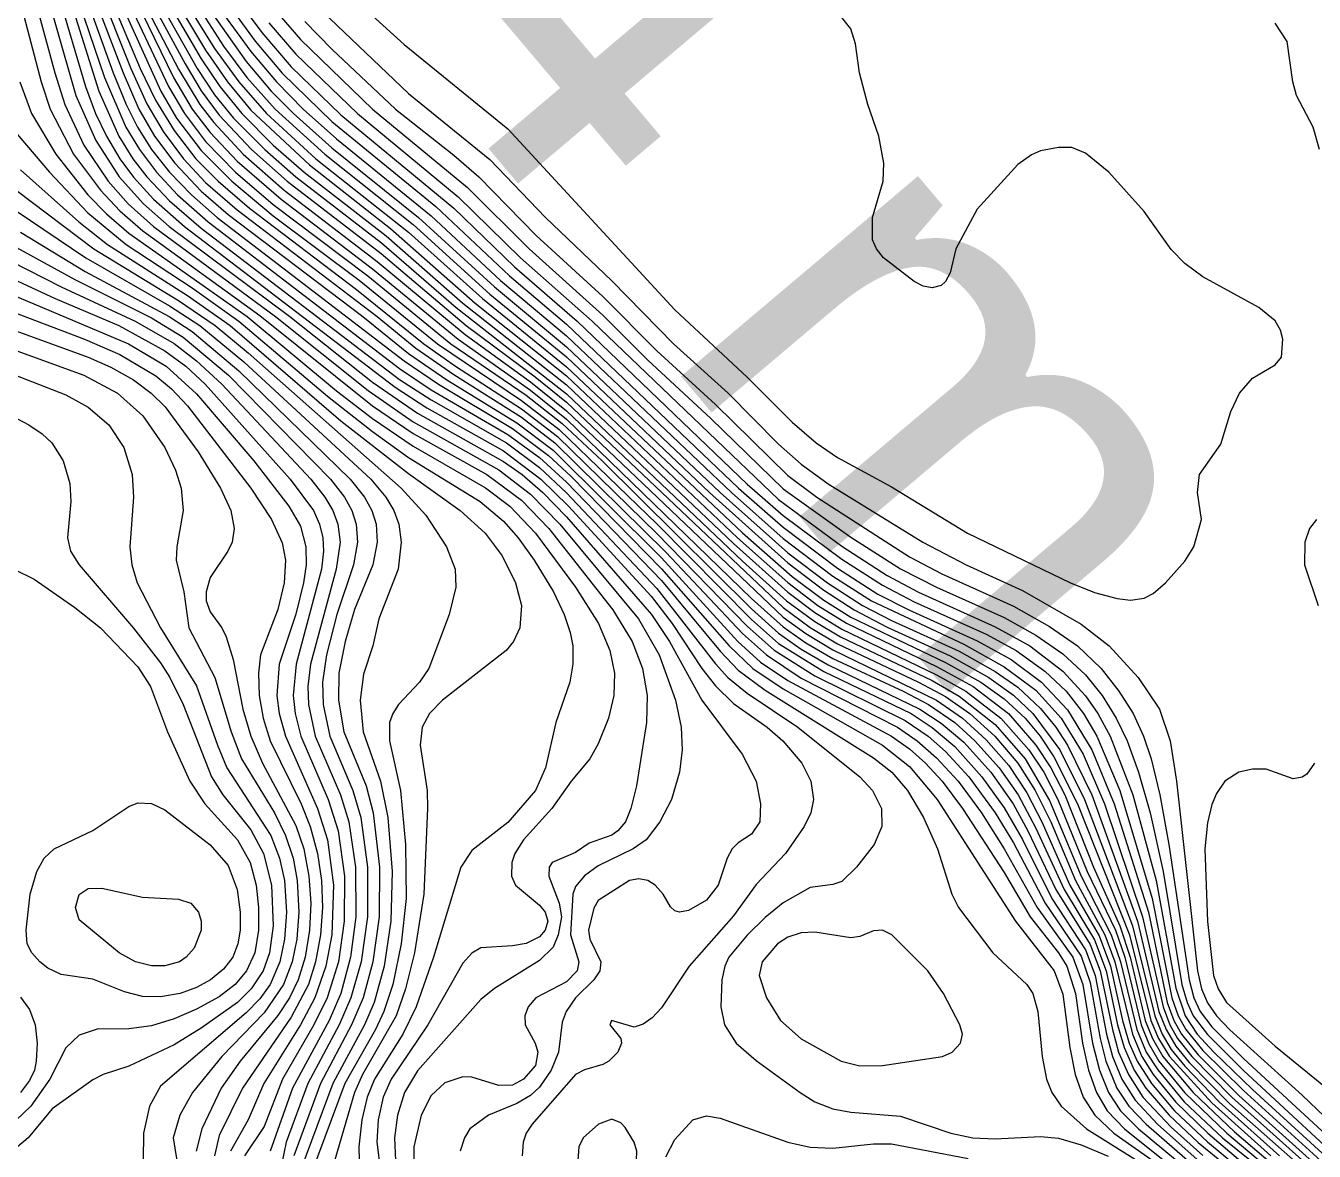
# Model space of a CAD drawing. Extents: x 474277 to 475042, y 254928 to 255625.
# Drawn here: x 474830.7 to 474852.6, y 255431.82 to 255450.95 of the extents above; entities that cross this region are included whole.
import ezdxf

# ---------------------------------------------------------------- set-up
doc = ezdxf.new("R2010")
doc.units = 0
doc.header["$MEASUREMENT"] = 0
doc.layers.add('BaseMapV2_DTM_export_MonNov09090547073261 — entities', color=1, linetype='CONTINUOUS')
doc.styles.get("Standard").update_dxf_attribs({"font": 'romans.shx'})

msp = doc.modelspace()

# ---------------------------------------------------------------- linework, layer by layer
at = {"layer": 'BaseMapV2_DTM_export_MonNov09090547073261 — entities', "color": 15, "linetype": 'Continuous', "true_color": 0xb7484b}
for points in [[(474830.513, 255452.677, 89), (474831.197, 255450.147, 89), (474831.369, 255449.61, 89), (474831.692, 255448.92, 89), (474832.106, 255448.307, 89), (474832.446, 255447.923, 89), (474832.873, 255447.54, 89), (474834.947, 255446.006, 89), (474836.52, 255444.751, 89), (474837.287, 255444.219, 89), (474838.743, 255443.404, 89), (474839.28, 255442.992, 89), (474839.778, 255442.479, 89), (474841.115, 255440.869, 89), (474841.468, 255440.256, 89), (474841.745, 255439.489, 89), (474841.838, 255439.029, 89), (474841.859, 255438.646, 89), (474841.813, 255438.262, 89), (474841.674, 255437.802, 89), (474841.479, 255437.419, 89), (474841.243, 255437.112, 89), (474841.026, 255436.959, 89), (474840.43, 255436.675, 89), (474840.2, 255436.502, 89), (474840.047, 255436.322, 89), (474840.002, 255436.192, 89), (474839.961, 255435.502, 89), (474840.104, 255435.042, 89), (474840.073, 255434.888, 89), (474839.894, 255434.704, 89), (474839.37, 255434.428, 89), (474839.24, 255434.275, 89), (474839.183, 255434.122, 89), (474839.192, 255433.968, 89), (474839.357, 255433.658, 89), (474839.403, 255433.508, 89), (474839.363, 255433.278, 89), (474839.163, 255433.048, 89), (474838.974, 255432.947, 89), (474838.743, 255432.941, 89), (474838.283, 255433.079, 89), (474838.13, 255433.086, 89), (474837.823, 255432.984, 89), (474837.593, 255432.771, 89), (474837.424, 255432.435, 89), (474837.299, 255431.898, 89), (474837.298, 255431.591, 89)], [(474830.876, 255452.141, 88.75), (474831.554, 255449.764, 88.75), (474831.892, 255448.997, 88.75), (474832.292, 255448.383, 88.75), (474832.702, 255447.923, 88.75), (474833.141, 255447.54, 88.75), (474835.192, 255446.006, 88.75), (474836.597, 255444.895, 88.75), (474837.363, 255444.364, 88.75), (474838.82, 255443.547, 88.75), (474839.136, 255443.323, 88.75), (474839.489, 255443.016, 88.75), (474839.894, 255442.602, 88.75), (474841.334, 255440.946, 88.75), (474841.64, 255440.486, 88.75), (474842.194, 255439.486, 88.75), (474842.879, 255438.569, 88.75), (474843.116, 255438.109, 88.75), (474843.191, 255437.725, 88.75), (474843.178, 255437.419, 88.75), (474843.037, 255437.213, 88.75), (474842.807, 255437.062, 88.75), (474842.705, 255436.959, 88.75), (474842.621, 255436.805, 88.75), (474842.468, 255436.345, 88.75), (474842.271, 255436.089, 88.75), (474841.964, 255435.916, 88.75), (474841.811, 255435.888, 88.75), (474841.734, 255435.911, 88.75), (474841.657, 255435.974, 88.75), (474841.534, 255436.192, 88.75), (474841.401, 255436.345, 88.75), (474841.272, 255436.422, 88.75), (474841.12, 255436.45, 88.75), (474840.962, 255436.422, 88.75), (474840.43, 255436.085, 88.75), (474840.354, 255435.952, 88.75), (474840.265, 255435.579, 88.75), (474840.29, 255435.425, 88.75), (474840.478, 255435.042, 88.75), (474840.461, 255434.888, 88.75), (474840.354, 255434.735, 88.75), (474840.047, 255434.428, 88.75), (474839.884, 255434.198, 88.75), (474839.817, 255434.018, 88.75), (474839.754, 255433.508, 88.75), (474839.63, 255433.202, 88.75), (474839.434, 255432.913, 88.75), (474839.28, 255432.77, 88.75), (474839.05, 255432.633, 88.75), (474838.568, 255432.435, 88.75), (474838.249, 255432.205, 88.75), (474838.158, 255432.051, 88.75), (474838.086, 255431.821, 88.75)], [(474831.037, 255452.217, 88.5), (474831.717, 255449.917, 88.5), (474831.89, 255449.457, 88.5), (474832.075, 255449.074, 88.5), (474832.301, 255448.69, 88.5), (474832.533, 255448.379, 88.5), (474832.875, 255448, 88.5), (474833.4, 255447.54, 88.5), (474836.98, 255444.807, 88.5), (474837.517, 255444.457, 88.5), (474838.82, 255443.724, 88.5), (474839.455, 255443.246, 88.5), (474839.926, 255442.786, 88.5), (474841.328, 255441.253, 88.5), (474841.688, 255440.793, 88.5), (474842.194, 255440.028, 88.5), (474842.424, 255439.732, 88.5), (474842.731, 255439.434, 88.5), (474843.304, 255439.029, 88.5), (474843.568, 255438.799, 88.5), (474843.89, 255438.416, 88.5), (474844.044, 255438.109, 88.5), (474844.091, 255437.802, 88.5), (474844.043, 255437.572, 88.5), (474843.929, 255437.342, 88.5), (474843.615, 255436.882, 88.5), (474843.114, 255436.357, 88.5), (474842.731, 255435.823, 88.5), (474841.975, 255434.965, 88.5), (474841.504, 255434.261, 88.5), (474841.35, 255434.089, 88.5), (474841.197, 255433.98, 88.5), (474841.044, 255433.933, 88.5), (474840.655, 255434.045, 88.5), (474840.629, 255433.968, 88.5), (474840.814, 255433.738, 88.5), (474840.826, 255433.662, 88.5), (474840.767, 255433.508, 88.5), (474840.612, 255433.355, 88.5), (474840.507, 255433.294, 88.5), (474840.2, 255433.205, 88.5), (474840.047, 255433.126, 88.5), (474839.31, 255432.281, 88.5), (474839.208, 255432.128, 88.5), (474839.156, 255431.975, 88.5), (474839.137, 255431.745, 88.5)], [(474831.195, 255452.217, 88.25), (474831.943, 255449.84, 88.25), (474832.286, 255449.074, 88.25), (474832.524, 255448.69, 88.25), (474832.763, 255448.38, 88.25), (474833.146, 255447.977, 88.25), (474833.683, 255447.512, 88.25), (474837.057, 255444.94, 88.25), (474837.593, 255444.59, 88.25), (474838.87, 255443.86, 88.25), (474839.434, 255443.445, 88.25), (474839.894, 255443.014, 88.25), (474841.427, 255441.388, 88.25), (474842.424, 255440.105, 88.25), (474842.635, 255439.872, 88.25), (474842.961, 255439.607, 88.25), (474843.82, 255439.029, 88.25), (474844.877, 255438.186, 88.25), (474845.094, 255437.955, 88.25), (474845.242, 255437.649, 88.25), (474845.25, 255437.342, 88.25), (474845.118, 255437.035, 88.25), (474844.819, 255436.652, 88.25), (474844.571, 255436.406, 88.25), (474844.418, 255436.356, 88.25), (474844.034, 255436.306, 88.25), (474843.574, 255436.045, 88.25), (474843.267, 255435.796, 88.25), (474842.961, 255435.494, 88.25), (474842.651, 255435.118, 88.25), (474842.582, 255434.965, 88.25), (474842.529, 255434.735, 88.25), (474842.514, 255434.275, 88.25), (474842.574, 255433.968, 88.25), (474842.774, 255433.662, 88.25), (474843.114, 255433.364, 88.25), (474843.861, 255432.818, 88.25), (474844.111, 255432.663, 88.25), (474844.418, 255432.541, 88.25), (474844.724, 255432.487, 88.25), (474845.568, 255432.417, 88.25), (474846.423, 255432.128, 88.25), (474846.794, 255432.049, 88.25), (474847.178, 255432.031, 88.25), (474847.945, 255432.071, 88.25), (474848.251, 255432.043, 88.25), (474848.635, 255431.933, 88.25), (474849.095, 255431.741, 88.25)], [(474832.245, 255452.064, 86.25), (474833.212, 255450.07, 86.25), (474833.532, 255449.534, 86.25), (474833.836, 255449.134, 86.25), (474834.296, 255448.65, 86.25), (474835.042, 255448, 86.25), (474836.597, 255446.82, 86.25), (474838.05, 255445.623, 86.25), (474839.28, 255444.754, 86.25), (474839.894, 255444.265, 86.25), (474843.037, 255441.214, 86.25), (474843.574, 255440.732, 86.25), (474843.957, 255440.464, 86.25), (474844.418, 255440.198, 86.25), (474845.611, 255439.642, 86.25), (474846.041, 255439.412, 86.25), (474846.488, 255439.108, 86.25), (474846.83, 255438.799, 86.25), (474847.245, 255438.339, 86.25), (474847.566, 255437.879, 86.25), (474847.868, 255437.312, 86.25), (474848.346, 255436.269, 86.25), (474848.865, 255435.413, 86.25), (474849.062, 255434.888, 86.25), (474849.257, 255433.968, 86.25), (474849.367, 255433.585, 86.25), (474849.539, 255433.202, 86.25), (474849.734, 255432.895, 86.25), (474850.133, 255432.435, 86.25), (474850.628, 255431.969, 86.25), (474851.242, 255431.466, 86.25)], [(474833.146, 255452.034, 84.5), (474834.066, 255450.605, 84.5), (474834.462, 255450.07, 84.5), (474834.943, 255449.534, 84.5), (474835.785, 255448.767, 84.5), (474837.287, 255447.57, 84.5), (474838.587, 255446.39, 84.5), (474839.894, 255445.321, 84.5), (474842.324, 255443.016, 84.5), (474843.651, 255441.821, 84.5), (474844.264, 255441.355, 84.5), (474844.778, 255441.023, 84.5), (474845.338, 255440.731, 84.5), (474846.411, 255440.242, 84.5), (474847.07, 255439.872, 84.5), (474847.485, 255439.576, 84.5), (474847.816, 255439.259, 84.5), (474848.275, 255438.646, 84.5), (474848.694, 255437.802, 84.5), (474849.51, 255435.655, 84.5), (474849.889, 255434.122, 84.5), (474850.016, 255433.815, 84.5), (474850.168, 255433.553, 84.5), (474850.398, 255433.271, 84.5), (474850.983, 255432.665, 84.5), (474852.005, 255431.745, 84.5)], [(474833.76, 255452.126, 83.5), (474834.715, 255450.837, 83.5), (474835.216, 255450.253, 83.5), (474836.06, 255449.434, 83.5), (474837.975, 255447.847, 83.5), (474839.006, 255446.85, 83.5), (474840.073, 255445.93, 83.5), (474842.961, 255443.161, 83.5), (474843.574, 255442.626, 83.5), (474844.571, 255441.882, 83.5), (474845.261, 255441.44, 83.5), (474845.798, 255441.157, 83.5), (474847.025, 255440.608, 83.5), (474847.533, 255440.332, 83.5), (474848.021, 255439.981, 83.5), (474848.382, 255439.642, 83.5), (474848.678, 255439.259, 83.5), (474848.905, 255438.876, 83.5), (474849.294, 255437.955, 83.5), (474849.845, 255436.115, 83.5), (474850.179, 255434.428, 83.5), (474850.285, 255434.122, 83.5), (474850.413, 255433.892, 83.5), (474850.705, 255433.535, 83.5), (474851.395, 255432.852, 83.5), (474853.389, 255431.042, 83.5)], [(474832.1, 255451.834, 86.75), (474833, 255449.84, 86.75), (474833.267, 255449.38, 86.75), (474833.683, 255448.829, 86.75), (474834.205, 255448.307, 86.75), (474834.91, 255447.719, 86.75), (474836.367, 255446.625, 86.75), (474837.702, 255445.546, 86.75), (474839.127, 255444.581, 86.75), (474839.766, 255444.09, 86.75), (474841.432, 255442.479, 86.75), (474843.037, 255440.86, 86.75), (474843.497, 255440.454, 86.75), (474844.264, 255439.974, 86.75), (474845.746, 255439.259, 86.75), (474846.104, 255439.025, 86.75), (474846.488, 255438.701, 86.75), (474846.952, 255438.186, 86.75), (474847.331, 255437.658, 86.75), (474847.638, 255437.12, 86.75), (474848.139, 255436.115, 86.75), (474848.711, 255435.245, 86.75), (474848.874, 255434.812, 86.75), (474849.069, 255433.815, 86.75), (474849.171, 255433.432, 86.75), (474849.329, 255433.048, 86.75), (474849.555, 255432.688, 86.75), (474849.937, 255432.281, 86.75), (474850.712, 255431.591, 86.75)], [(474832.189, 255451.911, 86.5), (474833.129, 255449.917, 86.5), (474833.401, 255449.457, 86.5), (474833.76, 255448.981, 86.5), (474834.269, 255448.46, 86.5), (474834.91, 255447.912, 86.5), (474836.516, 255446.697, 86.5), (474837.929, 255445.546, 86.5), (474839.204, 255444.669, 86.5), (474839.817, 255444.189, 86.5), (474840.499, 255443.553, 86.5), (474843.037, 255441.04, 86.5), (474843.497, 255440.626, 86.5), (474843.881, 255440.355, 86.5), (474844.341, 255440.087, 86.5), (474845.898, 255439.336, 86.5), (474846.258, 255439.1, 86.5), (474846.641, 255438.773, 86.5), (474847.105, 255438.262, 86.5), (474847.481, 255437.725, 86.5), (474847.732, 255437.265, 86.5), (474848.204, 255436.269, 86.5), (474848.788, 255435.335, 86.5), (474848.961, 255434.888, 86.5), (474849.167, 255433.892, 86.5), (474849.273, 255433.508, 86.5), (474849.44, 255433.125, 86.5), (474849.687, 255432.742, 86.5), (474850.168, 255432.231, 86.5), (474850.705, 255431.75, 86.5)], [(474832.993, 255451.814, 85), (474833.76, 255450.532, 85), (474834.129, 255449.994, 85), (474834.526, 255449.516, 85), (474835.523, 255448.584, 85), (474836.903, 255447.504, 85), (474838.342, 255446.237, 85), (474839.894, 255444.998, 85), (474842.798, 255442.249, 85), (474843.651, 255441.487, 85), (474844.163, 255441.099, 85), (474844.648, 255440.795, 85), (474846.181, 255440.061, 85), (474846.801, 255439.719, 85), (474847.4, 255439.259, 85), (474847.868, 255438.726, 85), (474848.119, 255438.339, 85), (474848.358, 255437.879, 85), (474848.844, 255436.652, 85), (474849.295, 255435.655, 85), (474849.472, 255435.118, 85), (474849.726, 255434.045, 85), (474849.847, 255433.738, 85), (474850.023, 255433.432, 85), (474850.542, 255432.818, 85), (474851.242, 255432.151, 85), (474853.159, 255430.523, 85)], [(474833.069, 255451.922, 84.75), (474833.913, 255450.565, 84.75), (474834.324, 255449.994, 84.75), (474834.796, 255449.457, 84.75), (474835.635, 255448.69, 84.75), (474837.21, 255447.439, 84.75), (474838.462, 255446.313, 84.75), (474839.894, 255445.155, 84.75), (474842.884, 255442.332, 84.75), (474843.727, 255441.592, 84.75), (474844.264, 255441.189, 84.75), (474844.724, 255440.901, 84.75), (474846.334, 255440.13, 84.75), (474846.932, 255439.796, 84.75), (474847.331, 255439.511, 84.75), (474847.683, 255439.182, 84.75), (474847.939, 255438.876, 84.75), (474848.175, 255438.525, 84.75), (474848.575, 255437.725, 84.75), (474849.457, 255435.502, 84.75), (474849.821, 255434.045, 84.75), (474849.951, 255433.738, 84.75), (474850.139, 255433.432, 84.75), (474850.858, 255432.644, 84.75), (474851.858, 255431.745, 84.75)], [(474833.76, 255451.85, 83.75), (474834.603, 255450.687, 83.75), (474835.063, 255450.143, 83.75), (474835.906, 255449.325, 83.75), (474837.67, 255447.877, 83.75), (474838.923, 255446.697, 83.75), (474839.894, 255445.88, 83.75), (474842.814, 255443.093, 83.75), (474843.574, 255442.426, 83.75), (474844.494, 255441.732, 83.75), (474845.184, 255441.292, 83.75), (474845.707, 255441.023, 83.75), (474846.871, 255440.497, 83.75), (474847.446, 255440.179, 83.75), (474847.964, 255439.796, 83.75), (474848.405, 255439.323, 83.75), (474848.82, 255438.646, 83.75), (474849.198, 255437.725, 83.75), (474849.779, 255435.885, 83.75), (474850.101, 255434.352, 83.75), (474850.211, 255434.045, 83.75), (474850.34, 255433.815, 83.75), (474850.628, 255433.462, 83.75), (474851.318, 255432.772, 83.75), (474853.312, 255430.975, 83.75)], [(474831.522, 255451.604, 88), (474832.043, 255450.07, 88), (474832.406, 255449.227, 88), (474832.634, 255448.844, 88), (474832.923, 255448.46, 88), (474833.283, 255448.077, 88), (474833.801, 255447.617, 88), (474837.057, 255445.127, 88), (474837.593, 255444.762, 88), (474838.897, 255444.001, 88), (474839.434, 255443.612, 88), (474839.894, 255443.196, 88), (474841.504, 255441.523, 88), (474842.501, 255440.321, 88), (474842.807, 255439.998, 88), (474843.267, 255439.659, 88), (474845.108, 255438.507, 88), (474845.418, 255438.262, 88), (474845.686, 255437.955, 88), (474845.956, 255437.495, 88), (474846.196, 255436.959, 88), (474846.441, 255436.192, 88), (474846.553, 255435.962, 88), (474847.138, 255435.195, 88), (474847.714, 255434.658, 88), (474847.816, 255434.505, 88), (474847.903, 255434.198, 88), (474847.974, 255433.432, 88), (474848.047, 255433.048, 88), (474848.139, 255432.818, 88), (474848.299, 255432.588, 88), (474848.726, 255432.205, 88), (474849.785, 255431.539, 88)], [(474831.64, 255451.681, 87.75), (474832.189, 255450.147, 87.75), (474832.408, 255449.61, 87.75), (474832.602, 255449.227, 87.75), (474832.843, 255448.844, 87.75), (474833.146, 255448.462, 87.75), (474833.519, 255448.077, 87.75), (474833.955, 255447.693, 87.75), (474837.133, 255445.255, 87.75), (474837.718, 255444.856, 87.75), (474838.974, 255444.104, 87.75), (474839.587, 255443.645, 87.75), (474839.97, 255443.291, 87.75), (474841.504, 255441.721, 87.75), (474842.654, 255440.412, 87.75), (474843.059, 255440.026, 87.75), (474843.574, 255439.679, 87.75), (474845.261, 255438.724, 87.75), (474845.721, 255438.363, 87.75), (474846.191, 255437.802, 87.75), (474847.522, 255435.732, 87.75), (474848.181, 255434.888, 87.75), (474848.328, 255434.49, 87.75), (474848.447, 255433.585, 87.75), (474848.538, 255433.125, 87.75), (474848.67, 255432.742, 87.75), (474848.867, 255432.435, 87.75), (474849.192, 255432.128, 87.75), (474849.862, 255431.657, 87.75)], [(474831.938, 255451.604, 87.25), (474832.49, 255450.224, 87.25), (474832.763, 255449.62, 87.25), (474833.039, 255449.15, 87.25), (474833.385, 255448.69, 87.25), (474833.76, 255448.287, 87.25), (474834.296, 255447.819, 87.25), (474836.673, 255446.007, 87.25), (474837.334, 255445.47, 87.25), (474837.977, 255445.021, 87.25), (474839.127, 255444.295, 87.25), (474839.695, 255443.86, 87.25), (474841.58, 255442.001, 87.25), (474842.884, 255440.622, 87.25), (474843.29, 255440.256, 87.25), (474843.881, 255439.863, 87.25), (474845.514, 255439.029, 87.25), (474845.853, 255438.799, 87.25), (474846.181, 255438.511, 87.25), (474846.549, 255438.109, 87.25), (474846.942, 255437.572, 87.25), (474847.331, 255436.963, 87.25), (474847.889, 255435.962, 87.25), (474848.493, 255435.118, 87.25), (474848.664, 255434.658, 87.25), (474848.832, 255433.662, 87.25), (474848.948, 255433.202, 87.25), (474849.103, 255432.818, 87.25), (474849.305, 255432.511, 87.25), (474849.611, 255432.205, 87.25), (474850.705, 255431.298, 87.25)], [(474832.036, 255451.681, 87), (474832.65, 255450.224, 87), (474832.907, 255449.687, 87), (474833.223, 255449.167, 87), (474833.595, 255448.69, 87), (474833.971, 255448.307, 87), (474834.508, 255447.847, 87), (474836.325, 255446.467, 87), (474837.469, 255445.546, 87), (474838.005, 255445.163, 87), (474839.127, 255444.438, 87), (474839.74, 255443.967, 87), (474841.427, 255442.321, 87), (474842.961, 255440.745, 87), (474843.421, 255440.337, 87), (474844.111, 255439.9, 87), (474845.644, 255439.142, 87), (474846.037, 255438.876, 87), (474846.334, 255438.615, 87), (474846.728, 255438.186, 87), (474847.178, 255437.573, 87), (474847.485, 255437.064, 87), (474848.023, 255436.039, 87), (474848.635, 255435.135, 87), (474848.788, 255434.691, 87), (474848.959, 255433.738, 87), (474849.057, 255433.355, 87), (474849.245, 255432.895, 87), (474849.446, 255432.588, 87), (474849.739, 255432.281, 87), (474850.705, 255431.447, 87)], [(474832.686, 255451.64, 85.75), (474833.411, 255450.3, 85.75), (474833.683, 255449.844, 85.75), (474833.99, 255449.431, 85.75), (474834.541, 255448.844, 85.75), (474835.147, 255448.307, 85.75), (474836.74, 255447.08, 85.75), (474838.188, 255445.853, 85.75), (474839.357, 255444.985, 85.75), (474839.894, 255444.551, 85.75), (474843.574, 255441.061, 85.75), (474844.034, 255440.722, 85.75), (474844.494, 255440.447, 85.75), (474845.874, 255439.795, 85.75), (474846.334, 255439.548, 85.75), (474846.747, 255439.259, 85.75), (474847.173, 255438.876, 85.75), (474847.561, 255438.417, 85.75), (474847.854, 255437.955, 85.75), (474848.119, 255437.419, 85.75), (474848.541, 255436.422, 85.75), (474849.042, 255435.502, 85.75), (474849.212, 255435.042, 85.75), (474849.508, 255433.815, 85.75), (474849.667, 255433.432, 85.75), (474849.862, 255433.125, 85.75), (474850.245, 255432.654, 85.75), (474850.788, 255432.128, 85.75), (474851.423, 255431.591, 85.75)], [(474832.763, 255451.743, 85.5), (474833.616, 255450.224, 85.5), (474833.913, 255449.778, 85.5), (474834.235, 255449.38, 85.5), (474834.764, 255448.844, 85.5), (474835.293, 255448.381, 85.5), (474836.75, 255447.258, 85.5), (474838.017, 255446.16, 85.5), (474839.894, 255444.697, 85.5), (474842.884, 255441.851, 85.5), (474843.633, 255441.176, 85.5), (474844.111, 255440.824, 85.5), (474844.547, 255440.562, 85.5), (474846.104, 255439.821, 85.5), (474846.564, 255439.559, 85.5), (474847.178, 255439.074, 85.5), (474847.683, 255438.492, 85.5), (474848.098, 255437.786, 85.5), (474848.64, 255436.499, 85.5), (474849.147, 255435.502, 85.5), (474849.306, 255435.042, 85.5), (474849.584, 255433.892, 85.5), (474849.744, 255433.508, 85.5), (474849.938, 255433.204, 85.5), (474850.389, 255432.665, 85.5), (474851.039, 255432.051, 85.5), (474852.315, 255431.026, 85.5)], [(474832.888, 255451.757, 85.25), (474833.683, 255450.386, 85.25), (474833.999, 255449.917, 85.25), (474834.373, 255449.456, 85.25), (474834.908, 255448.92, 85.25), (474835.434, 255448.46, 85.25), (474836.827, 255447.381, 85.25), (474838.133, 255446.237, 85.25), (474839.894, 255444.846, 85.25), (474842.731, 255442.153, 85.25), (474843.651, 255441.324, 85.25), (474844.111, 255440.979, 85.25), (474844.571, 255440.693, 85.25), (474846.181, 255439.92, 85.25), (474846.678, 255439.642, 85.25), (474847.272, 255439.182, 85.25), (474847.749, 255438.646, 85.25), (474848.001, 255438.262, 85.25), (474848.243, 255437.802, 85.25), (474848.741, 255436.575, 85.25), (474849.22, 255435.579, 85.25), (474849.379, 255435.118, 85.25), (474849.656, 255433.968, 85.25), (474849.785, 255433.647, 85.25), (474849.956, 255433.355, 85.25), (474850.398, 255432.814, 85.25), (474851.112, 255432.128, 85.25), (474853.031, 255430.518, 85.25)], [(474831.891, 255451.374, 87.5), (474832.357, 255450.147, 87.5), (474832.626, 255449.534, 87.5), (474832.892, 255449.074, 87.5), (474833.235, 255448.613, 87.5), (474833.683, 255448.14, 87.5), (474834.143, 255447.743, 87.5), (474836.432, 255446.006, 87.5), (474837.21, 255445.381, 87.5), (474837.861, 255444.933, 87.5), (474839.05, 255444.202, 87.5), (474839.664, 255443.736, 87.5), (474841.504, 255441.905, 87.5), (474842.806, 255440.486, 87.5), (474843.191, 255440.136, 87.5), (474843.651, 255439.821, 87.5), (474845.416, 255438.876, 87.5), (474845.721, 255438.66, 87.5), (474845.993, 255438.416, 87.5), (474846.274, 255438.109, 87.5), (474846.623, 255437.649, 87.5), (474847.331, 255436.557, 87.5), (474847.771, 255435.809, 87.5), (474848.251, 255435.194, 87.5), (474848.391, 255434.965, 87.5), (474848.539, 255434.505, 87.5), (474848.662, 255433.662, 87.5), (474848.762, 255433.202, 87.5), (474848.896, 255432.818, 87.5), (474849.079, 255432.511, 87.5), (474849.374, 255432.205, 87.5), (474850.628, 255431.203, 87.5)], [(474832.652, 255451.45, 86), (474833.299, 255450.21, 86), (474833.66, 255449.61, 86), (474833.897, 255449.304, 86), (474834.398, 255448.767, 86), (474835.094, 255448.153, 86), (474836.673, 255446.946, 86), (474838.168, 255445.7, 86), (474839.28, 255444.898, 86), (474839.894, 255444.407, 86), (474843.574, 255440.897, 86), (474843.957, 255440.619, 86), (474844.418, 255440.345, 86), (474846.181, 255439.486, 86), (474846.622, 255439.182, 86), (474847.025, 255438.816, 86), (474847.408, 255438.376, 86), (474847.715, 255437.915, 86), (474847.97, 255437.419, 86), (474848.444, 255436.345, 86), (474848.941, 255435.484, 86), (474849.138, 255434.965, 86), (474849.341, 255434.045, 86), (474849.454, 255433.662, 86), (474849.587, 255433.355, 86), (474849.83, 255432.972, 86), (474850.222, 255432.511, 86), (474850.782, 255431.985, 86), (474851.353, 255431.515, 86)], [(474836.29, 255451.399, 82.25), (474837.133, 255450.633, 82.25), (474838.897, 255449.196, 82.25), (474841.734, 255446.124, 82.25), (474842.961, 255444.977, 82.25), (474843.727, 255444.211, 82.25), (474844.135, 255443.86, 82.25), (474844.494, 255443.615, 82.25), (474845.414, 255443.115, 82.25), (474846.705, 255442.326, 82.25), (474848.455, 255441.483, 82.25), (474848.865, 255441.319, 82.25), (474849.248, 255441.215, 82.25), (474849.478, 255441.189, 82.25), (474849.708, 255441.222, 82.25)], [(474830.616, 255451.331, 89.25), (474830.964, 255449.994, 89.25), (474831.12, 255449.534, 89.25), (474831.516, 255448.767, 89.25), (474831.972, 255448.153, 89.25), (474832.303, 255447.802, 89.25), (474832.692, 255447.463, 89.25), (474834.68, 255446.027, 89.25), (474836.597, 255444.489, 89.25), (474837.287, 255444.019, 89.25), (474838.538, 255443.323, 89.25), (474839.127, 255442.889, 89.25), (474839.591, 255442.403, 89.25), (474840.682, 255441.023, 89.25), (474841.01, 255440.486, 89.25), (474841.186, 255440.026, 89.25), (474841.264, 255439.566, 89.25), (474841.249, 255439.106, 89.25), (474841.08, 255438.032, 89.25), (474840.987, 255437.649, 89.25), (474840.893, 255437.419, 89.25), (474840.766, 255437.265, 89.25), (474840.66, 255437.196, 89.25), (474840.277, 255437.059, 89.25), (474840.047, 255436.9, 89.25), (474839.646, 255436.729, 89.25), (474839.596, 255436.652, 89.25), (474839.589, 255436.499, 89.25), (474839.77, 255436.039, 89.25), (474839.806, 255435.809, 89.25), (474839.749, 255435.502, 89.25), (474839.664, 255435.29, 89.25), (474839.434, 255435.062, 89.25), (474838.667, 255434.59, 89.25), (474838.437, 255434.401, 89.25), (474837.363, 255433.187, 89.25), (474837.137, 255432.818, 89.25), (474837.022, 255432.435, 89.25), (474836.968, 255432.051, 89.25), (474836.986, 255431.668, 89.25)], [(474833.836, 255451.21, 84.25), (474834.45, 255450.343, 84.25), (474834.876, 255449.84, 84.25), (474835.255, 255449.457, 84.25), (474835.906, 255448.874, 84.25), (474837.378, 255447.693, 84.25), (474838.667, 255446.512, 84.25), (474839.894, 255445.495, 84.25), (474842.504, 255443.016, 84.25), (474843.651, 255441.993, 84.25), (474844.325, 255441.483, 84.25), (474844.921, 255441.099, 84.25), (474845.414, 255440.843, 84.25), (474846.564, 255440.32, 84.25), (474847.178, 255439.974, 84.25), (474847.561, 255439.71, 84.25), (474847.945, 255439.348, 84.25), (474848.205, 255439.029, 84.25), (474848.405, 255438.725, 84.25), (474848.817, 255437.879, 84.25), (474849.594, 255435.732, 84.25), (474849.958, 255434.198, 84.25), (474850.079, 255433.892, 84.25), (474850.245, 255433.608, 84.25), (474850.475, 255433.333, 84.25), (474851.165, 255432.631, 84.25), (474853.203, 255430.825, 84.25)], [(474834.066, 255451.146, 84), (474834.526, 255450.51, 84), (474834.962, 255449.994, 84), (474835.418, 255449.534, 84), (474835.983, 255449.027, 84), (474837.593, 255447.72, 84), (474838.772, 255446.62, 84), (474839.894, 255445.681, 84), (474842.695, 255443.016, 84), (474843.574, 255442.236, 84), (474844.418, 255441.596, 84), (474845.077, 255441.176, 84), (474846.641, 255440.442, 84), (474847.331, 255440.057, 84), (474847.868, 255439.656, 84), (474848.295, 255439.182, 84), (474848.672, 255438.569, 84), (474849.034, 255437.725, 84), (474849.682, 255435.809, 84), (474850.028, 255434.275, 84), (474850.144, 255433.968, 84), (474850.273, 255433.738, 84), (474850.518, 255433.432, 84), (474851.198, 255432.742, 84), (474853.253, 255430.901, 84)], [(474834.935, 255451.22, 83), (474835.37, 255450.717, 83), (474836.593, 255449.534, 83), (474838.207, 255448.203, 83), (474839.257, 255447.157, 83), (474840.507, 255446.031, 83), (474841.274, 255445.264, 83), (474842.347, 255444.274, 83), (474843.574, 255443.08, 83), (474844.724, 255442.258, 83), (474845.568, 255441.719, 83), (474846.181, 255441.406, 83), (474847.331, 255440.891, 83), (474847.868, 255440.595, 83), (474848.328, 255440.275, 83), (474848.711, 255439.917, 83), (474848.993, 255439.566, 83), (474849.231, 255439.182, 83), (474849.418, 255438.799, 83), (474849.614, 255438.262, 83), (474849.808, 255437.572, 83), (474850.032, 255436.575, 83), (474850.349, 255434.658, 83), (474850.436, 255434.352, 83), (474850.542, 255434.122, 83), (474850.782, 255433.804, 83), (474851.395, 255433.195, 83), (474853.465, 255431.282, 83)], [(474835.753, 255451.185, 82.5), (474837.21, 255449.8, 82.5), (474838.59, 255448.676, 82.5), (474839.534, 255447.693, 82.5), (474840.66, 255446.615, 82.5), (474841.71, 255445.546, 82.5), (474842.637, 255444.703, 82.5), (474843.497, 255443.837, 82.5), (474843.881, 255443.498, 82.5), (474844.341, 255443.167, 82.5), (474845.949, 255442.173, 82.5), (474846.684, 255441.789, 82.5), (474847.638, 255441.35, 82.5), (474848.635, 255440.78, 82.5), (474849.114, 255440.409, 82.5), (474849.604, 255439.872, 82.5), (474849.967, 255439.336, 82.5), (474850.149, 255438.799, 82.5), (474850.257, 255438.109, 82.5), (474850.614, 255434.888, 82.5), (474850.682, 255434.582, 82.5), (474850.782, 255434.342, 82.5), (474850.935, 255434.123, 82.5), (474851.165, 255433.886, 82.5), (474852.392, 255432.775, 82.5), (474853.792, 255431.438, 82.5)], [(474849.708, 255441.222, 82.25), (474849.862, 255441.299, 82.25), (474850.069, 255441.483, 82.25), (474850.398, 255441.852, 82.25), (474850.553, 255442.096, 82.25), (474850.683, 255442.556, 82.25), (474850.613, 255443.016, 82.25), (474850.647, 255443.323, 82.25), (474851.012, 255443.839, 82.25), (474851.182, 255444.396, 82.25), (474851.327, 255444.703, 82.25), (474851.548, 255444.959, 82.25), (474851.932, 255445.188, 82.25), (474852.039, 255445.316, 82.25), (474852.064, 255445.623, 82.25), (474852.026, 255445.776, 82.25), (474851.932, 255445.937, 82.25), (474851.654, 255446.16, 82.25), (474850.705, 255446.684, 82.25), (474850.398, 255446.908, 82.25), (474850.168, 255447.147, 82.25), (474849.708, 255447.792, 82.25), (474849.11, 255448.46, 82.25), (474848.711, 255448.787, 82.25), (474848.481, 255448.881, 82.25), (474848.251, 255448.879, 82.25), (474847.945, 255448.823, 82.25), (474847.791, 255448.754, 82.25), (474847.561, 255448.589, 82.25), (474846.871, 255447.831, 82.25), (474846.508, 255447.157, 82.25), (474846.411, 255446.752, 82.25), (474846.334, 255446.601, 82.25), (474846.258, 255446.538, 82.25), (474846.104, 255446.498, 82.25), (474845.951, 255446.524, 82.25), (474845.798, 255446.605, 82.25), (474845.281, 255447.003, 82.25), (474845.158, 255447.157, 82.25), (474845.093, 255447.31, 82.25), (474845.092, 255447.693, 82.25), (474845.272, 255448.307, 82.25), (474845.286, 255448.613, 82.25), (474845.2, 255449.074, 82.25), (474845.013, 255449.61, 82.25), (474844.872, 255450.147, 82.25), (474844.801, 255450.64, 82.25), (474844.724, 255450.896, 82.25), (474844.527, 255451.144, 82.25)], [(474834.833, 255451.001, 83.25), (474835.293, 255450.467, 83.25), (474836.34, 255449.457, 83.25), (474838.053, 255448.042, 83.25), (474839.113, 255447.003, 83.25), (474840.329, 255445.93, 83.25), (474843.497, 255442.901, 83.25), (474844.571, 255442.108, 83.25), (474845.338, 255441.608, 83.25), (474845.874, 255441.321, 83.25), (474847.178, 255440.737, 83.25), (474847.767, 255440.409, 83.25), (474848.328, 255439.98, 83.25), (474848.711, 255439.563, 83.25), (474848.919, 255439.259, 83.25), (474849.128, 255438.876, 83.25), (474849.514, 255437.879, 83.25), (474849.911, 255436.422, 83.25), (474850.245, 255434.592, 83.25), (474850.405, 255434.122, 83.25), (474850.609, 255433.815, 83.25), (474850.893, 255433.508, 83.25), (474851.548, 255432.869, 83.25), (474853.389, 255431.187, 83.25)], [(474835.446, 255451.023, 82.75), (474835.906, 255450.551, 82.75), (474836.986, 255449.534, 82.75), (474837.977, 255448.753, 82.75), (474838.401, 255448.383, 82.75), (474839.378, 255447.387, 82.75), (474840.507, 255446.347, 82.75), (474841.427, 255445.425, 82.75), (474842.424, 255444.512, 82.75), (474843.651, 255443.309, 82.75), (474844.148, 255442.939, 82.75), (474845.721, 255441.923, 82.75), (474846.27, 255441.636, 82.75), (474847.485, 255441.084, 82.75), (474848.098, 255440.741, 82.75), (474848.577, 255440.409, 82.75), (474848.975, 255440.026, 82.75), (474849.28, 255439.642, 82.75), (474849.519, 255439.259, 82.75), (474849.696, 255438.876, 82.75), (474849.825, 255438.492, 82.75), (474849.974, 255437.879, 82.75), (474850.129, 255437.035, 82.75), (474850.47, 255434.735, 82.75), (474850.552, 255434.431, 82.75), (474850.66, 255434.198, 82.75), (474850.858, 255433.936, 82.75), (474851.395, 255433.401, 82.75), (474853.619, 255431.341, 82.75)], [(474852.688, 255448.844, 82.5), (474852.58, 255449.227, 82.5), (474852.296, 255449.764, 82.5), (474852.236, 255449.994, 82.5), (474852.137, 255450.684, 82.5), (474851.932, 255450.993, 82.5)], [(474830.602, 255449.994, 89.5), (474830.803, 255449.457, 89.5), (474831.214, 255448.767, 89.5), (474831.758, 255448.077, 89.5), (474832.073, 255447.754, 89.5), (474832.456, 255447.424, 89.5), (474834.466, 255446.006, 89.5), (474835.983, 255444.747, 89.5), (474836.597, 255444.276, 89.5), (474837.287, 255443.805, 89.5), (474838.513, 255443.097, 89.5), (474838.929, 255442.786, 89.5), (474839.364, 255442.326, 89.5), (474840.046, 255441.406, 89.5), (474840.434, 255440.793, 89.5), (474840.631, 255440.332, 89.5), (474840.706, 255439.949, 89.5), (474840.695, 255439.566, 89.5), (474840.605, 255439.182, 89.5), (474840.43, 255438.744, 89.5), (474840.289, 255438.492, 89.5), (474839.97, 255438.112, 89.5), (474839.643, 255437.649, 89.5), (474839.162, 255437.112, 89.5), (474839.016, 255436.882, 89.5), (474838.962, 255436.729, 89.5), (474838.957, 255436.499, 89.5), (474839.024, 255436.345, 89.5), (474839.434, 255436.005, 89.5), (474839.532, 255435.885, 89.5), (474839.575, 255435.732, 89.5), (474839.531, 255435.579, 89.5), (474839.434, 255435.467, 89.5), (474839.204, 255435.353, 89.5), (474838.974, 255435.311, 89.5), (474838.437, 255435.28, 89.5), (474838.283, 255435.191, 89.5), (474838.13, 255435.018, 89.5), (474837.534, 255433.968, 89.5), (474836.914, 255433.048, 89.5), (474836.777, 255432.742, 89.5), (474836.693, 255432.358, 89.5), (474836.671, 255431.975, 89.5), (474836.71, 255431.668, 89.5)], [(474830.192, 255449.534, 89.75), (474831.105, 255448.46, 89.75), (474831.757, 255447.77, 89.75), (474832.408, 255447.233, 89.75), (474833.529, 255446.494, 89.75), (474834.323, 255445.93, 89.75), (474835.83, 255444.655, 89.75), (474836.597, 255444.054, 89.75), (474837.21, 255443.615, 89.75), (474838.423, 255442.863, 89.75), (474838.82, 255442.529, 89.75), (474839.068, 255442.249, 89.75), (474839.344, 255441.866, 89.75), (474839.67, 255441.329, 89.75), (474839.854, 255440.946, 89.75), (474839.956, 255440.639, 89.75), (474839.997, 255440.409, 89.75), (474840.001, 255440.102, 89.75), (474839.951, 255439.796, 89.75), (474839.712, 255439.106, 89.75), (474839.533, 255438.339, 89.75), (474839.367, 255437.955, 89.75), (474838.897, 255437.411, 89.75), (474838.283, 255436.936, 89.75), (474838.094, 255436.652, 89.75), (474837.631, 255435.118, 89.75), (474837.335, 255434.275, 89.75), (474837.111, 255433.815, 89.75), (474836.632, 255433.048, 89.75), (474836.504, 255432.742, 89.75), (474836.415, 255432.358, 89.75), (474836.364, 255431.898, 89.75), (474836.367, 255431.668, 89.75)], [(474830.616, 255448.503, 90), (474831.603, 255447.617, 90), (474832.091, 255447.233, 90), (474833.453, 255446.363, 90), (474834.176, 255445.853, 90), (474836.06, 255444.237, 90), (474837.21, 255443.338, 90), (474838.087, 255442.709, 90), (474838.509, 255442.326, 90), (474838.797, 255441.943, 90), (474839.027, 255441.483, 90), (474839.125, 255441.099, 90), (474839.1, 255440.716, 90), (474838.994, 255440.486, 90), (474838.867, 255440.332, 90), (474837.786, 255439.489, 90), (474837.562, 255439.259, 90), (474837.438, 255439.029, 90), (474837.404, 255438.722, 90), (474837.525, 255437.955, 90), (474837.531, 255437.649, 90), (474837.468, 255436.192, 90), (474837.309, 255435.195, 90), (474837.159, 255434.582, 90), (474837, 255434.122, 90), (474836.427, 255433.125, 90), (474836.287, 255432.818, 90), (474835.731, 255430.901, 90)], [(474830.539, 255448.157, 90.25), (474831.862, 255447.157, 90.25), (474833.299, 255446.279, 90.25), (474833.922, 255445.853, 90.25), (474834.485, 255445.393, 90.25), (474837.082, 255443.093, 90.25), (474837.5, 255442.633, 90.25), (474837.852, 255442.096, 90.25), (474837.999, 255441.713, 90.25), (474838.01, 255441.406, 90.25), (474837.896, 255440.946, 90.25), (474837.551, 255440.026, 90.25), (474837.396, 255439.796, 90.25), (474837.04, 255439.412, 90.25), (474836.941, 255439.259, 90.25), (474836.886, 255439.106, 90.25), (474836.883, 255438.799, 90.25), (474837.069, 255437.955, 90.25), (474837.155, 255437.035, 90.25), (474837.165, 255436.115, 90.25), (474837.083, 255435.348, 90.25), (474836.941, 255434.658, 90.25), (474836.789, 255434.198, 90.25), (474836.646, 255433.892, 90.25), (474836.128, 255432.972, 90.25), (474835.555, 255431.438, 90.25)], [(474830.539, 255447.806, 90.5), (474831.725, 255447.003, 90.5), (474833.146, 255446.188, 90.5), (474833.662, 255445.853, 90.5), (474834.412, 255445.24, 90.5), (474836.565, 255443.246, 90.5), (474836.822, 255442.939, 90.5), (474836.96, 255442.709, 90.5), (474837.043, 255442.479, 90.5), (474837.085, 255442.173, 90.5), (474837.029, 255441.713, 90.5), (474836.705, 255440.869, 90.5), (474836.601, 255440.409, 90.5), (474836.443, 255439.933, 90.5), (474836.388, 255439.489, 90.5), (474836.435, 255438.952, 90.5), (474836.73, 255438.109, 90.5), (474836.857, 255437.495, 90.5), (474836.932, 255436.575, 90.5), (474836.909, 255435.732, 90.5), (474836.792, 255434.965, 90.5), (474836.624, 255434.352, 90.5), (474836.459, 255433.968, 90.5), (474835.919, 255432.972, 90.5), (474835.38, 255431.515, 90.5)], [(474830.616, 255447.443, 90.75), (474831.713, 255446.773, 90.75), (474833.143, 255446.006, 90.75), (474833.529, 255445.755, 90.75), (474834.327, 255445.086, 90.75), (474836.218, 255443.246, 90.75), (474836.46, 255442.939, 90.75), (474836.585, 255442.709, 90.75), (474836.656, 255442.479, 90.75), (474836.675, 255442.173, 90.75), (474836.6, 255441.789, 90.75), (474836.29, 255441.031, 90.75), (474836.13, 255440.486, 90.75), (474836.023, 255439.949, 90.75), (474836.015, 255439.489, 90.75), (474836.109, 255438.952, 90.75), (474836.486, 255438.032, 90.75), (474836.607, 255437.572, 90.75), (474836.712, 255436.652, 90.75), (474836.706, 255435.809, 90.75), (474836.601, 255435.042, 90.75), (474836.438, 255434.428, 90.75), (474836.241, 255433.968, 90.75), (474835.71, 255432.972, 90.75), (474835.261, 255431.745, 90.75)], [(474830.309, 255447.311, 91), (474831.536, 255446.636, 91), (474832.839, 255445.986, 91), (474833.376, 255445.66, 91), (474834.149, 255445.01, 91), (474835.883, 255443.246, 91), (474836.117, 255442.939, 91), (474836.246, 255442.709, 91), (474836.32, 255442.479, 91), (474836.342, 255442.173, 91), (474836.271, 255441.789, 91), (474835.988, 255440.946, 91), (474835.813, 255440.256, 91), (474835.748, 255439.796, 91), (474835.755, 255439.412, 91), (474835.869, 255438.876, 91), (474836.263, 255437.955, 91), (474836.397, 255437.495, 91), (474836.508, 255436.652, 91), (474836.508, 255435.809, 91), (474836.402, 255435.042, 91), (474836.23, 255434.428, 91), (474836.029, 255433.968, 91), (474835.498, 255432.972, 91), (474835.13, 255431.975, 91), (474835.051, 255431.591, 91)], [(474830.156, 255447.095, 91.25), (474831.306, 255446.513, 91.25), (474832.564, 255445.93, 91.25), (474833.223, 255445.552, 91.25), (474833.606, 255445.258, 91.25), (474834.037, 255444.856, 91.25), (474835.546, 255443.246, 91.25), (474835.784, 255442.939, 91.25), (474835.921, 255442.709, 91.25), (474836.006, 255442.479, 91.25), (474836.044, 255442.173, 91.25), (474835.979, 255441.713, 91.25), (474835.544, 255440.102, 91.25), (474835.499, 255439.719, 91.25), (474835.508, 255439.412, 91.25), (474835.623, 255438.876, 91.25), (474836.052, 255437.879, 91.25), (474836.193, 255437.419, 91.25), (474836.307, 255436.652, 91.25), (474836.313, 255435.809, 91.25), (474836.222, 255435.118, 91.25), (474836.056, 255434.505, 91.25), (474835.857, 255434.045, 91.25), (474835.238, 255432.895, 91.25), (474834.854, 255431.821, 91.25)], [(474830.002, 255446.871, 91.5), (474831.204, 255446.313, 91.5), (474832.283, 255445.853, 91.5), (474833.069, 255445.427, 91.5), (474833.425, 255445.163, 91.5), (474833.753, 255444.856, 91.5), (474835.198, 255443.246, 91.5), (474835.592, 255442.709, 91.5), (474835.696, 255442.479, 91.5), (474835.751, 255442.249, 91.5), (474835.762, 255442.019, 91.5), (474835.728, 255441.713, 91.5), (474835.297, 255440.102, 91.5), (474835.247, 255439.566, 91.5), (474835.281, 255439.259, 91.5), (474835.377, 255438.876, 91.5), (474835.844, 255437.802, 91.5), (474836.01, 255437.265, 91.5), (474836.12, 255436.499, 91.5), (474836.116, 255435.732, 91.5), (474836.015, 255435.042, 91.5), (474835.824, 255434.428, 91.5), (474835.6, 255433.968, 91.5), (474835.064, 255433.048, 91.5), (474834.756, 255432.245, 91.5), (474834.422, 255431.745, 91.5)], [(474829.236, 255446.559, 92), (474831.701, 255445.623, 92), (474832.303, 255445.362, 92), (474832.916, 255445, 92), (474833.18, 255444.78, 92), (474833.453, 255444.493, 92), (474834.526, 255443.093, 92), (474834.88, 255442.556, 92), (474835.063, 255442.161, 92), (474835.118, 255441.866, 92), (474835.096, 255441.483, 92), (474834.986, 255441.031, 92), (474834.695, 255440.256, 92), (474834.657, 255439.949, 92), (474834.672, 255439.566, 92), (474834.74, 255439.182, 92), (474834.859, 255438.799, 92), (474835.382, 255437.725, 92), (474835.538, 255437.342, 92), (474835.663, 255436.882, 92), (474835.729, 255436.422, 92), (474835.744, 255435.962, 92), (474835.712, 255435.502, 92), (474835.629, 255435.042, 92), (474835.507, 255434.658, 92), (474835.216, 255434.099, 92), (474834.384, 255432.895, 92), (474833.99, 255432.089, 92), (474833.909, 255431.745, 92)], [(474829.926, 255446.611, 91.75), (474832.447, 255445.546, 91.75), (474833.09, 255445.163, 91.75), (474833.606, 255444.696, 91.75), (474834.581, 255443.553, 91.75), (474835.176, 255442.786, 91.75), (474835.37, 255442.447, 91.75), (474835.463, 255442.096, 91.75), (474835.468, 255441.789, 91.75), (474835.425, 255441.483, 91.75), (474835.293, 255440.952, 91.75), (474835.012, 255440.102, 91.75), (474834.971, 255439.566, 91.75), (474835.012, 255439.259, 91.75), (474835.115, 255438.876, 91.75), (474835.663, 255437.649, 91.75), (474835.829, 255437.112, 91.75), (474835.933, 255436.345, 91.75), (474835.904, 255435.502, 91.75), (474835.804, 255434.965, 91.75), (474835.616, 255434.428, 91.75), (474835.374, 255433.968, 91.75), (474834.749, 255432.972, 91.75), (474834.481, 255432.358, 91.75), (474834.18, 255431.821, 91.75)], [(474829.159, 255446.261, 92.25), (474831.766, 255445.315, 92.25), (474832.149, 255445.148, 92.25), (474832.533, 255444.933, 92.25), (474832.835, 255444.703, 92.25), (474833.072, 255444.473, 92.25), (474833.635, 255443.706, 92.25), (474834.014, 255443.093, 92.25), (474834.191, 255442.709, 92.25), (474834.245, 255442.403, 92.25), (474834.209, 255442.173, 92.25), (474834.139, 255442.019, 92.25), (474833.836, 255441.572, 92.25), (474833.767, 255441.329, 92.25), (474833.772, 255441.176, 92.25), (474833.836, 255440.987, 92.25), (474834.037, 255440.716, 92.25), (474834.111, 255440.562, 92.25), (474834.229, 255440.179, 92.25), (474834.395, 255439.336, 92.25), (474834.528, 255438.876, 92.25), (474834.727, 255438.416, 92.25), (474835.293, 255437.361, 92.25), (474835.429, 255436.959, 92.25), (474835.515, 255436.499, 92.25), (474835.546, 255436.039, 92.25), (474835.526, 255435.579, 92.25), (474835.452, 255435.118, 92.25), (474835.332, 255434.735, 92.25), (474835.183, 255434.428, 92.25), (474834.986, 255434.127, 92.25), (474834.346, 255433.355, 92.25), (474834.022, 255432.895, 92.25), (474833.694, 255432.205, 92.25), (474833.598, 255431.821, 92.25)], [(474829.236, 255445.899, 92.5), (474831.689, 255445.01, 92.5), (474832.261, 255444.703, 92.5), (474832.695, 255444.32, 92.5), (474833.067, 255443.783, 92.5), (474833.247, 255443.399, 92.5), (474833.347, 255443.093, 92.5), (474833.38, 255442.709, 92.5), (474833.272, 255442.096, 92.5), (474833.258, 255441.866, 92.5), (474833.392, 255441.329, 92.5), (474833.477, 255440.716, 92.5), (474833.914, 255439.872, 92.5), (474834.192, 255438.952, 92.5), (474834.372, 255438.492, 92.5), (474834.929, 255437.572, 92.5), (474835.119, 255437.189, 92.5), (474835.246, 255436.805, 92.5), (474835.316, 255436.422, 92.5), (474835.344, 255435.885, 92.5), (474835.31, 255435.425, 92.5), (474835.231, 255435.042, 92.5), (474835.083, 255434.658, 92.5), (474834.756, 255434.175, 92.5), (474834.034, 255433.432, 92.5), (474833.535, 255432.818, 92.5), (474833.322, 255432.435, 92.5), (474833.208, 255432.051, 92.5), (474833.345, 255431.208, 92.5)], [(474829.348, 255445.47, 92.75), (474831.383, 255444.678, 92.75), (474831.766, 255444.466, 92.75), (474832.113, 255444.166, 92.75), (474832.37, 255443.783, 92.75), (474832.514, 255443.323, 92.75), (474832.536, 255442.939, 92.75), (474832.47, 255442.096, 92.75), (474832.507, 255441.789, 92.75), (474832.594, 255441.483, 92.75), (474832.994, 255440.716, 92.75), (474833.606, 255439.734, 92.75), (474833.96, 255438.722, 92.75), (474834.123, 255438.339, 92.75), (474834.869, 255437.189, 92.75), (474835.017, 255436.805, 92.75), (474835.098, 255436.422, 92.75), (474835.134, 255435.885, 92.75), (474835.103, 255435.425, 92.75), (474835.022, 255435.042, 92.75), (474834.855, 255434.658, 92.75), (474834.68, 255434.412, 92.75), (474834.45, 255434.174, 92.75), (474832.993, 255432.928, 92.75), (474832.809, 255432.588, 92.75), (474832.702, 255432.128, 92.75), (474832.695, 255431.208, 92.75)], [(474829.149, 255445.01, 93), (474830.757, 255444.166, 93), (474830.983, 255444.013, 93), (474831.145, 255443.86, 93), (474831.338, 255443.553, 93), (474831.45, 255443.169, 93), (474831.47, 255442.863, 93), (474831.414, 255442.249, 93), (474831.462, 255442.019, 93), (474831.609, 255441.789, 93), (474832.533, 255440.714, 93), (474832.993, 255440.125, 93), (474833.153, 255439.872, 93), (474833.376, 255439.412, 93), (474833.858, 255438.186, 93), (474834.055, 255437.879, 93), (474834.526, 255437.287, 93), (474834.745, 255436.882, 93), (474834.88, 255436.345, 93), (474834.908, 255435.655, 93), (474834.844, 255435.195, 93), (474834.735, 255434.888, 93), (474834.534, 255434.582, 93), (474834.301, 255434.352, 93), (474833.683, 255433.915, 93), (474833.223, 255433.631, 93), (474832.456, 255433.267, 93), (474832.017, 255433.125, 93), (474831.843, 255433.036, 93), (474831.153, 255432.543, 93), (474830.743, 255432.051, 93), (474830.562, 255431.898, 93)], [(474852.636, 255442.556, 82.25), (474852.516, 255442.403, 82.25), (474852.435, 255442.173, 82.25), (474852.43, 255441.789, 82.25), (474852.663, 255441.099, 82.25)], [(474830.503, 255441.713, 93.25), (474830.846, 255441.542, 93.25), (474831.536, 255441.061, 93.25), (474831.972, 255440.716, 93.25), (474832.609, 255440.054, 93.25), (474832.826, 255439.719, 93.25), (474833.11, 255438.952, 93.25), (474833.492, 255438.109, 93.25), (474833.749, 255437.725, 93.25), (474834.3, 255437.112, 93.25), (474834.518, 255436.729, 93.25), (474834.621, 255436.345, 93.25), (474834.661, 255435.962, 93.25), (474834.659, 255435.579, 93.25), (474834.595, 255435.195, 93.25), (474834.457, 255434.888, 93.25), (474834.263, 255434.658, 93.25), (474833.99, 255434.449, 93.25), (474833.606, 255434.237, 93.25), (474833.223, 255434.072, 93.25), (474832.839, 255433.954, 93.25), (474832.456, 255433.902, 93.25), (474831.919, 255433.898, 93.25), (474831.613, 255433.794, 93.25), (474831.383, 255433.578, 93.25), (474831.112, 255433.048, 93.25), (474830.79, 255432.588, 93.25), (474830.539, 255432.349, 93.25)], [(474852.604, 255438.416, 82.25), (474852.469, 255438.23, 82.25), (474852.392, 255438.179, 82.25), (474852.238, 255438.154, 82.25), (474851.778, 255438.315, 82.25), (474851.548, 255438.315, 82.25), (474851.318, 255438.265, 82.25), (474851.076, 255438.109, 82.25), (474850.935, 255437.904, 82.25), (474850.858, 255437.716, 82.25), (474850.782, 255437.406, 82.25), (474850.738, 255436.959, 82.25), (474850.782, 255435.727, 82.25), (474850.886, 255434.812, 82.25), (474850.964, 255434.582, 82.25), (474851.109, 255434.352, 82.25), (474851.932, 255433.609, 82.25), (474853.094, 255432.665, 82.25)], [(474833.33, 255434.505, 93.5), (474832.993, 255434.445, 93.5), (474832.686, 255434.451, 93.5), (474832.379, 255434.531, 93.5), (474831.843, 255434.747, 93.5), (474831.306, 255434.824, 93.5), (474831.076, 255434.935, 93.5), (474830.944, 255435.042, 93.5), (474830.807, 255435.195, 93.5), (474830.726, 255435.348, 93.5), (474830.713, 255435.579, 93.5), (474830.781, 255436.192, 93.5), (474830.892, 255436.575, 93.5), (474831.016, 255436.805, 93.5), (474831.188, 255436.959, 93.5), (474831.843, 255437.273, 93.5), (474832.456, 255437.683, 93.5), (474832.609, 255437.744, 93.5), (474832.839, 255437.73, 93.5), (474833.069, 255437.623, 93.5), (474833.836, 255437.028, 93.5), (474834.143, 255436.679, 93.5), (474834.298, 255436.269, 93.5), (474834.346, 255435.885, 93.5), (474834.345, 255435.579, 93.5), (474834.31, 255435.348, 93.5), (474834.222, 255435.118, 93.5), (474834.066, 255434.917, 93.5), (474833.841, 255434.735, 93.5), (474833.606, 255434.605, 93.5), (474833.33, 255434.505, 93.5)], [(474833.316, 255435.042, 93.75), (474833.069, 255434.973, 93.75), (474832.839, 255434.976, 93.75), (474832.57, 255435.042, 93.75), (474832.29, 255435.195, 93.75), (474831.613, 255435.758, 93.75), (474831.55, 255435.962, 93.75), (474831.613, 255436.184, 93.75), (474831.766, 255436.29, 93.75), (474831.996, 255436.295, 93.75), (474832.686, 255436.141, 93.75), (474833.299, 255436.104, 93.75), (474833.506, 255436.039, 93.75), (474833.64, 255435.885, 93.75), (474833.684, 255435.732, 93.75), (474833.682, 255435.579, 93.75), (474833.563, 255435.272, 93.75), (474833.429, 255435.118, 93.75), (474833.316, 255435.042, 93.75)], [(474845.261, 255433.277, 88), (474846.281, 255433.432, 88), (474846.444, 255433.508, 88), (474846.584, 255433.662, 88), (474846.622, 255433.815, 88), (474846.576, 255433.968, 88), (474846.298, 255434.505, 88), (474846.029, 255434.888, 88), (474845.422, 255435.502, 88), (474845.261, 255435.58, 88), (474845.108, 255435.568, 88), (474844.878, 255435.47, 88), (474844.724, 255435.448, 88), (474844.111, 255435.545, 88), (474843.881, 255435.537, 88), (474843.651, 255435.463, 88), (474843.478, 255435.348, 88), (474843.215, 255435.042, 88), (474843.165, 255434.812, 88), (474843.293, 255434.428, 88), (474843.526, 255434.045, 88), (474843.881, 255433.735, 88), (474844.561, 255433.355, 88), (474844.878, 255433.275, 88), (474845.261, 255433.277, 88)], [(474830.616, 255434.443, 93.5), (474830.769, 255434.229, 93.5), (474830.863, 255433.968, 93.5), (474830.896, 255433.662, 93.5), (474830.882, 255433.355, 93.5), (474830.85, 255433.202, 93.5), (474830.769, 255433.025, 93.5), (474830.616, 255432.819, 93.5)], [(474840.737, 255431.206, 88.25), (474840.89, 255431.321, 88.25), (474840.979, 255431.438, 88.25), (474841.08, 255431.668, 88.25), (474841.088, 255431.821, 88.25), (474841.044, 255431.975, 88.25), (474840.89, 255432.225, 88.25), (474840.814, 255432.306, 88.25), (474840.66, 255432.365, 88.25), (474840.436, 255432.281, 88.25), (474840.175, 255432.051, 88.25), (474840.101, 255431.898, 88.25), (474840.087, 255431.668, 88.25), (474840.158, 255431.438, 88.25), (474840.294, 255431.285, 88.25), (474840.507, 255431.18, 88.25), (474840.737, 255431.206, 88.25)], [(474841.58, 255431.73, 88.5), (474841.734, 255432.02, 88.5), (474842.041, 255432.357, 88.5), (474842.271, 255432.424, 88.5), (474842.501, 255432.382, 88.5), (474843.651, 255431.979, 88.5), (474844.034, 255431.891, 88.5), (474844.418, 255431.876, 88.5), (474845.108, 255431.947, 88.5), (474845.414, 255431.947, 88.5), (474846.718, 255431.697, 88.5)]]:
    msp.add_polyline3d(points, dxfattribs=at)

# ---------------------------------------------------------------- texts
at = {"layer": 'BaseMapV2_DTM_export_MonNov09090547073261 — entities', "color": 250, "true_color": 0x323232, "insert": (474832.972, 255455.333), "char_height": 0.2, "width": 17.61571, "attachment_point": 7, "rotation": 310.1924}
msp.add_mtext('\\fOpen Sans|i0|b0;\\H7.02279;84\\~m', dxfattribs=at)

doc.saveas('drawing.dxf')
